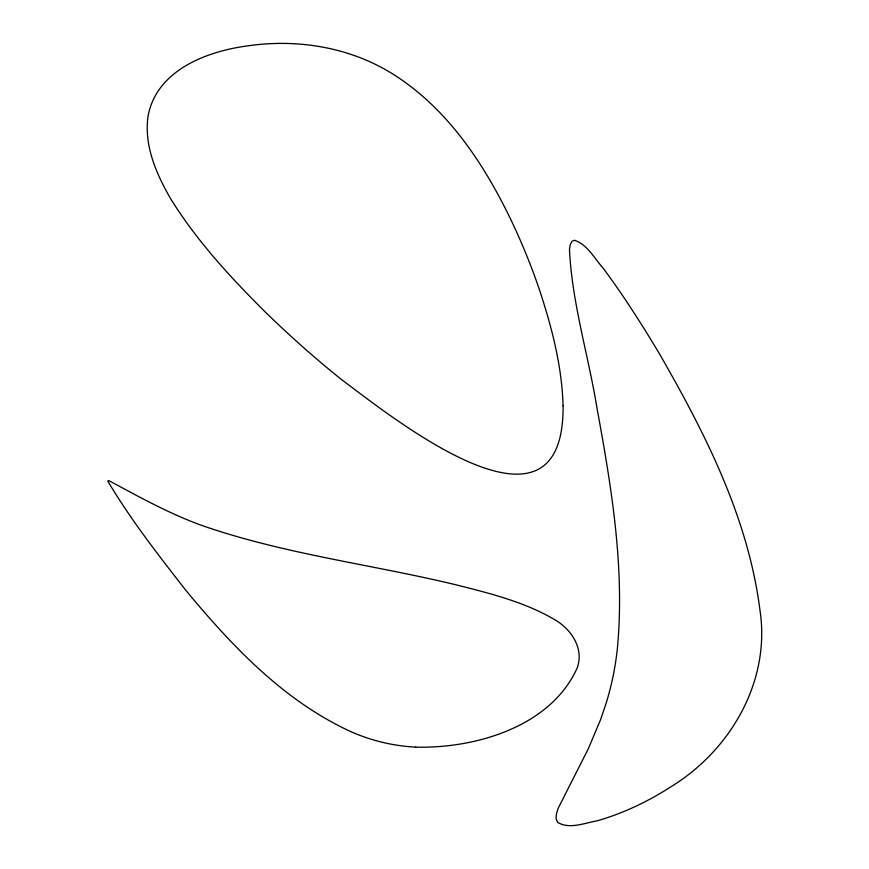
<?xml version="1.0" encoding="UTF-8"?>
<svg xmlns="http://www.w3.org/2000/svg" width="869" height="869" viewBox="0 0 869 869"><rect width="100%" height="100%" fill="white"/><g stroke="black" fill="none" stroke-linecap="round" stroke-linejoin="round"><path stroke-width="1.3" d="M415.719 747.134C475.484 748.676 550.989 726.658 577.309 667.685C584.337 647.524 570.314 628.015 553.053 618.695C523.323 601.696 489.747 593.321 456.812 585C375.766 565.382 292.386 555.182 212.938 529.188C176.157 517.544 142.429 498.632 108.679 480.514L107.789 481.1C130.698 519.695 158.679 555.519 186.324 590.92C232.751 646.894 284.858 701.815 352.162 732.219A184.228 184.228 0 0 0 415.719 747.134M569.477 249.544C572.052 303.433 588.498 355.617 597.101 408.712C611.548 487.672 624.952 568.239 617.348 648.719A286.889 286.889 0 0 1 606.051 703.51L600.577 719.641L588.378 748.622L558.104 808.409L556.334 814.264L556.095 818.924L557.626 822.367C569.51 829.591 584.511 823.008 597.036 820.836C623.399 813.308 648.383 801.359 671.379 786.488C730.677 750.001 770.716 681.014 759.984 610.375C748.339 518.196 705.367 433.664 659.614 354.085C641.941 324.506 623.388 295.406 602.825 267.739C594.19 258.202 587.357 244.461 574.463 240.257L571.921 241.365L570.281 244.482L569.477 249.544M563.09 405.704C564.383 556.779 390.507 415.947 341.148 379.275A1043.484 1043.484 0 0 1 265.056 311.786C230.318 277.233 196.818 240.843 170.867 199.088C156.474 174.311 143.993 145.97 147.98 116.652C156.203 69.846 207.734 50.815 249.414 45.633C299.599 38.67 352.553 47.828 395.362 75.657C448.056 109.668 483.805 163.698 510.657 219.227A641.431 641.431 0 0 1 540.029 291.506C552.119 328.471 561.928 366.653 563.09 405.704"/></g></svg>
